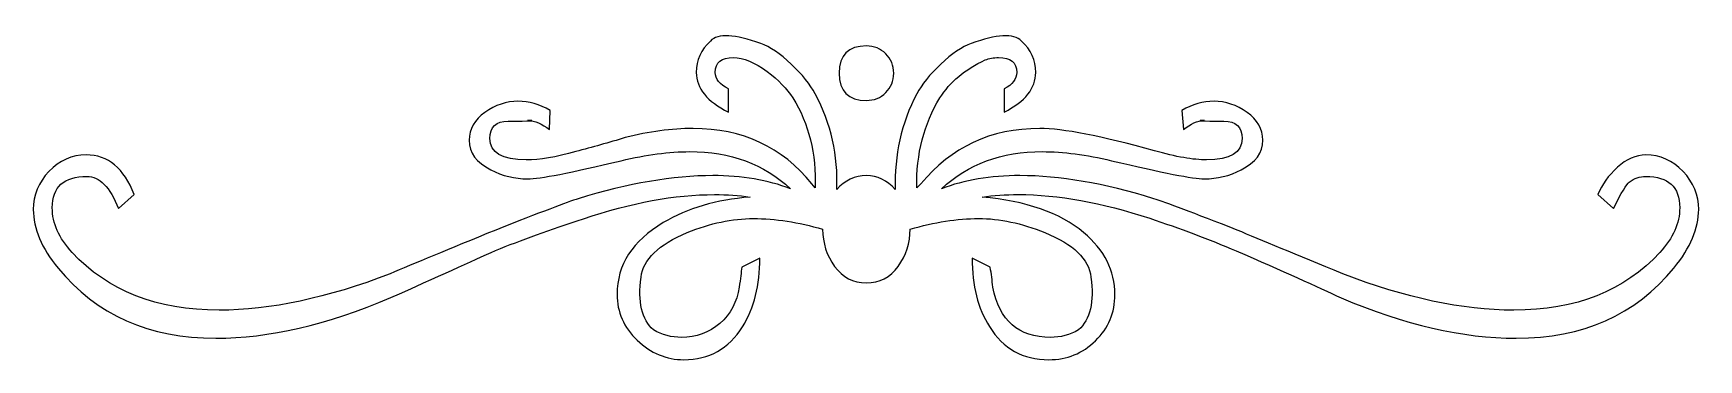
# Model space of a CAD drawing. Header units: centimetres. Extents: x -8.3 to 8.3, y -1.6 to 1.6.
import ezdxf

# ---------------------------------------------------------------- set-up
doc = ezdxf.new("R2010")
doc.units = ezdxf.units.CM
doc.header["$MEASUREMENT"] = 0
doc.layers.add('Camada 1', color=7, linetype='Continuous')

msp = doc.modelspace()

# ---------------------------------------------------------------- linework, layer by layer
at = {"layer": 'Camada 1'}
for points, knots in [([(-0.43451, -0.31583), (-0.6774, -0.24418), (-0.90912, -0.20825), (-1.12976, -0.20825), (-1.12976, -0.20825), (-1.33952, -0.20825), (-1.56016, -0.25519), (-1.79188, -0.34896), (-1.79188, -0.34896), (-2.07885, -0.4704), (-2.23342, -0.61936), (-2.25538, -0.79592), (-2.25538, -0.79592), (-2.28848, -1.04421), (-2.2471, -1.22089), (-2.13124, -1.32564), (-2.13124, -1.32564), (-2.04303, -1.3753), (-1.94915, -1.40012), (-1.84983, -1.40012), (-1.84983, -1.40012), (-1.70084, -1.40012), (-1.57257, -1.35329), (-1.46497, -1.25941), (-1.46497, -1.25941), (-1.35739, -1.16567), (-1.29259, -1.04422), (-1.27047, -0.89524), (-1.27047, -0.89524), (-1.25946, -0.81248), (-1.25118, -0.74628), (-1.24565, -0.69662), (-1.24565, -0.69662), (-1.24565, -0.69662), (-1.06356, -0.60558), (-1.06356, -0.60558), (-1.06356, -0.60558), (-1.06356, -0.87601), (-1.12148, -1.10503), (-1.23736, -1.29257), (-1.23736, -1.29257), (-1.37534, -1.51334), (-1.57129, -1.62364), (-1.825, -1.62364), (-1.825, -1.62364), (-2.00166, -1.62364), (-2.1575, -1.55884), (-2.29262, -1.42912), (-2.29262, -1.42912), (-2.4279, -1.29955), (-2.4954, -1.14641), (-2.4954, -0.96975), (-2.4954, -0.96975), (-2.4954, -0.6718), (-2.34099, -0.43177), (-2.0319, -0.24969), (-2.0319, -0.24969), (-1.78914, -0.10629), (-1.49945, -0.0208), (-1.16282, 0.00688), (-1.16282, 0.00688), (-1.27312, 0.02344), (-1.39174, 0.0317), (-1.51847, 0.0317), (-1.51847, 0.0317), (-1.91548, 0.0317), (-2.35376, -0.0495), (-2.83342, -0.21169), (-2.83342, -0.21169), (-3.16553, -0.31993), (-3.45871, -0.42547), (-3.71321, -0.52826), (-3.71321, -0.52826), (-3.94496, -0.63354), (-4.29519, -0.79131), (-4.76411, -1.0016), (-4.76411, -1.0016), (-5.404, -1.27293), (-5.98881, -1.40845), (-6.5184, -1.40845), (-6.5184, -1.40845), (-7.18597, -1.40845), (-7.7127, -1.174), (-8.09873, -0.70492), (-8.09873, -0.70492), (-8.26433, -0.5062), (-8.34709, -0.31041), (-8.34709, -0.11718), (-8.34709, -0.11718), (-8.34709, 0.02625), (-8.29473, 0.15312), (-8.18985, 0.26356), (-8.18985, 0.26356), (-8.0851, 0.37386), (-7.96093, 0.42908), (-7.8174, 0.42908), (-7.8174, 0.42908), (-7.59676, 0.42908), (-7.43666, 0.29666), (-7.33734, 0.03178), (-7.33734, 0.03178), (-7.33734, 0.03178), (-7.49458, -0.10893), (-7.49458, -0.10893), (-7.49458, -0.10893), (-7.57734, 0.10626), (-7.68222, 0.21386), (-7.80909, 0.21386), (-7.80909, 0.21386), (-8.04084, 0.21386), (-8.15673, 0.10898), (-8.15673, -0.10065), (-8.15673, -0.10065), (-8.15673, -0.25519), (-8.09053, -0.40418), (-7.95808, -0.54761), (-7.95808, -0.54761), (-7.59946, -0.9339), (-7.10842, -1.12697), (-6.48483, -1.12697), (-6.48483, -1.12697), (-5.97167, -1.12697), (-5.40059, -1.00566), (-4.77155, -0.7628), (-4.77155, -0.7628), (-4.5398, -0.66348), (-4.18674, -0.51735), (-3.71211, -0.32412), (-3.71211, -0.32412), (-3.26518, -0.14759), (-2.98932, -0.04271), (-2.88444, -0.00961), (-2.88444, -0.00961), (-2.38239, 0.1448), (-1.93263, 0.22214), (-1.53533, 0.22214), (-1.53533, 0.22214), (-1.24294, 0.22214), (-0.98362, 0.17793), (-0.75732, 0.08972), (-0.75732, 0.08972), (-1.02217, 0.33803), (-1.3588, 0.46217), (-1.76708, 0.46217), (-1.76708, 0.46217), (-1.97129, 0.46217), (-2.20034, 0.43177), (-2.45404, 0.37113), (-2.45404, 0.37113), (-2.96178, 0.24971), (-3.27343, 0.18904), (-3.38932, 0.18904), (-3.38932, 0.18904), (-3.52174, 0.18904), (-3.64589, 0.21931), (-3.76177, 0.28008), (-3.76177, 0.28008), (-3.90533, 0.35173), (-3.97696, 0.45105), (-3.97696, 0.57805), (-3.97696, 0.57805), (-3.97696, 0.68835), (-3.9246, 0.78083), (-3.81972, 0.85531), (-3.81972, 0.85531), (-3.71497, 0.92979), (-3.60453, 0.96704), (-3.48865, 0.96704), (-3.48865, 0.96704), (-3.37835, 0.96704), (-3.27074, 0.93664), (-3.16586, 0.876), (-3.16586, 0.876), (-3.16586, 0.876), (-3.17414, 0.68563), (-3.17414, 0.68563), (-3.17414, 0.68563), (-3.24592, 0.74074), (-3.3177, 0.77112), (-3.38935, 0.77667), (-3.38935, 0.77667), (-3.29558, 0.77111), (-3.36178, 0.76839), (-3.58797, 0.76839), (-3.58797, 0.76839), (-3.70941, 0.76839), (-3.77006, 0.71045), (-3.77006, 0.59459), (-3.77006, 0.59459), (-3.77006, 0.45105), (-3.64875, 0.3794), (-3.40589, 0.3794), (-3.40589, 0.3794), (-3.27347, 0.3794), (-3.10792, 0.40694), (-2.90927, 0.46216), (-2.90927, 0.46216), (-2.74375, 0.50627), (-2.5782, 0.5532), (-2.41267, 0.60287), (-2.41267, 0.60287), (-2.1755, 0.66351), (-1.94917, 0.69391), (-1.73399, 0.69391), (-1.73399, 0.69391), (-1.23737, 0.69391), (-0.8401, 0.50897), (-0.54215, 0.13937), (-0.54215, 0.13937), (-0.54215, 0.13937), (-0.50905, 0.09799), (-0.50905, 0.09799), (-0.50905, 0.09799), (-0.49807, 0.44004), (-0.57255, 0.74072), (-0.73252, 1.00014), (-0.73252, 1.00014), (-0.79329, 1.09391), (-0.87878, 1.18223), (-0.98911, 1.26499), (-0.98911, 1.26499), (-1.11611, 1.35876), (-1.22914, 1.4057), (-1.32846, 1.4057), (-1.32846, 1.4057), (-1.44988, 1.4057), (-1.51055, 1.35604), (-1.51055, 1.25671), (-1.51055, 1.25671), (-1.51055, 1.19048), (-1.46644, 1.13527), (-1.37813, 1.09119), (-1.37813, 1.09119), (-1.37813, 1.09119), (-1.37813, 0.85944), (-1.37813, 0.85944), (-1.37813, 0.85944), (-1.59332, 0.96419), (-1.70092, 1.09661), (-1.70092, 1.25674), (-1.70092, 1.25674), (-1.70092, 1.37803), (-1.65412, 1.48293), (-1.56021, 1.57125), (-1.56021, 1.57125), (-1.483, 1.64846), (-1.31476, 1.64017), (-1.05533, 1.54643), (-1.05533, 1.54643), (-0.96156, 1.51333), (-0.85954, 1.44427), (-0.7491, 1.3395), (-0.7491, 1.3395), (-0.6388, 1.23462), (-0.55873, 1.13529), (-0.50907, 1.04155), (-0.50907, 1.04155), (-0.3491, 0.74358), (-0.27732, 0.42351), (-0.29388, 0.08143), (-0.29388, 0.08143), (-0.21112, 0.1752), (-0.11179, 0.22214), (0.00407, 0.22214), (0.00407, 0.22214), (0.1144, 0.22214), (0.21097, 0.1752), (0.29376, 0.08143), (0.29376, 0.08143), (0.28262, 0.42907), (0.3544, 0.749), (0.50895, 1.04155), (0.50895, 1.04155), (0.55861, 1.13529), (0.63852, 1.23462), (0.74898, 1.3395), (0.74898, 1.3395), (0.85928, 1.44425), (0.96131, 1.5133), (1.05521, 1.54643), (1.05521, 1.54643), (1.30895, 1.64017), (1.47733, 1.64845), (1.56009, 1.57125), (1.56009, 1.57125), (1.65386, 1.48293), (1.7008, 1.37802), (1.7008, 1.25674), (1.7008, 1.25674), (1.7008, 1.09664), (1.59592, 0.96419), (1.38626, 0.85944), (1.38626, 0.85944), (1.38626, 0.85944), (1.38627, 1.09122), (1.38627, 1.09122), (1.38627, 1.09122), (1.46903, 1.13533), (1.51041, 1.19052), (1.51041, 1.25674), (1.51041, 1.25674), (1.51041, 1.35606), (1.44964, 1.40573), (1.32832, 1.40573), (1.32832, 1.40573), (1.27866, 1.40573), (1.23442, 1.39745), (1.1959, 1.38091), (1.1959, 1.38091), (0.99167, 1.28701), (0.83998, 1.16014), (0.74068, 1.00017), (0.74068, 1.00017), (0.58055, 0.74075), (0.50335, 0.44007), (0.5089, 0.09802), (0.5089, 0.09802), (0.5089, 0.09802), (0.55028, 0.1394), (0.55028, 0.1394), (0.55028, 0.1394), (0.85368, 0.509), (1.25095, 0.69394), (1.74212, 0.69394), (1.74212, 0.69394), (1.9739, 0.69394), (2.35733, 0.61946), (2.89258, 0.47047), (2.89258, 0.47047), (3.10779, 0.4097), (3.2816, 0.37943), (3.41402, 0.37943), (3.41402, 0.37943), (3.65119, 0.37943), (3.76991, 0.45108), (3.76991, 0.59462), (3.76991, 0.59462), (3.76991, 0.71048), (3.70914, 0.76842), (3.58782, 0.76842), (3.58782, 0.76842), (3.3615, 0.76842), (3.29527, 0.77115), (3.38917, 0.7767), (3.38917, 0.7767), (3.32294, 0.77114), (3.25391, 0.74074), (3.18227, 0.68566), (3.18227, 0.68566), (3.18227, 0.68566), (3.16571, 0.87603), (3.16571, 0.87603), (3.16571, 0.87603), (3.27046, 0.93667), (3.37804, 0.96707), (3.4885, 0.96707), (3.4885, 0.96707), (3.60436, 0.96707), (3.71469, 0.92982), (3.81957, 0.85534), (3.81957, 0.85534), (3.92432, 0.78086), (3.97681, 0.68839), (3.97681, 0.57808), (3.97681, 0.57808), (3.97681, 0.45108), (3.90503, 0.35176), (3.76162, 0.28011), (3.76162, 0.28011), (3.64573, 0.21934), (3.52159, 0.18907), (3.38917, 0.18907), (3.38917, 0.18907), (3.28429, 0.18907), (2.97531, 0.24971), (2.46218, 0.37116), (2.46218, 0.37116), (2.20831, 0.4318), (1.97656, 0.4622), (1.76693, 0.4622), (1.76693, 0.4622), (1.35852, 0.4622), (1.02205, 0.33806), (0.75717, 0.08975), (0.75717, 0.08975), (0.98336, 0.17794), (1.24551, 0.22217), (1.54346, 0.22217), (1.54346, 0.22217), (1.94076, 0.22217), (2.38769, 0.14483), (2.88432, -0.00958), (2.88432, -0.00958), (3.00563, -0.04824), (3.28432, -0.15312), (3.72027, -0.32409), (3.72027, -0.32409), (3.95744, -0.42341), (4.31063, -0.56968), (4.77969, -0.76277), (4.77969, -0.76277), (5.40871, -1.00563), (5.97981, -1.12694), (6.49297, -1.12694), (6.49297, -1.12694), (7.11643, -1.12694), (7.60478, -0.93387), (7.95797, -0.54758), (7.95797, -0.54758), (8.09039, -0.40415), (8.15659, -0.25519), (8.15659, -0.10062), (8.15659, -0.10062), (8.15659, 0.10901), (8.04345, 0.21389), (7.81726, 0.21389), (7.81726, 0.21389), (7.75649, 0.21389), (7.70137, 0.1945), (7.65171, 0.15595), (7.65171, 0.15595), (7.62403, 0.13941), (7.57167, 0.05107), (7.49447, -0.1089), (7.49447, -0.1089), (7.49447, -0.1089), (7.33723, 0.03181), (7.33723, 0.03181), (7.33723, 0.03181), (7.37575, 0.13113), (7.44068, 0.22218), (7.53175, 0.30494), (7.53175, 0.30494), (7.62277, 0.3877), (7.71796, 0.42908), (7.81729, 0.42908), (7.81729, 0.42908), (7.96072, 0.42908), (8.08486, 0.37386), (8.18974, 0.26356), (8.18974, 0.26356), (8.29449, 0.15312), (8.34698, 0.02626), (8.34698, -0.11718), (8.34698, -0.11718), (8.34698, -0.30482), (8.26422, -0.50075), (8.09867, -0.70482), (8.09867, -0.70482), (7.71227, -1.1739), (7.18528, -1.40835), (6.51755, -1.40835), (6.51755, -1.40835), (5.98217, -1.40835), (5.39722, -1.27347), (4.76265, -1.00356), (4.76265, -1.00356), (4.53087, -0.89349), (4.18041, -0.73665), (3.71138, -0.53281), (3.71138, -0.53281), (3.43592, -0.41563), (3.1466, -0.30688), (2.8436, -0.20639), (2.8436, -0.20639), (2.3633, -0.04759), (1.92452, 0.03181), (1.52709, 0.03181), (1.52709, 0.03181), (1.40009, 0.03181), (1.27865, 0.02353), (1.16276, 0.00699), (1.16276, 0.00699), (1.60416, -0.03167), (1.94349, -0.15025), (2.18082, -0.3489), (2.18082, -0.3489), (2.39045, -0.52556), (2.49533, -0.73247), (2.49533, -0.96964), (2.49533, -0.96964), (2.49533, -1.15173), (2.43043, -1.30627), (2.30083, -1.43314), (2.30083, -1.43314), (2.1711, -1.56014), (2.01527, -1.62351), (1.83318, -1.62351), (1.83318, -1.62351), (1.57376, -1.62351), (1.37511, -1.51321), (1.23726, -1.29244), (1.23726, -1.29244), (1.1214, -1.11035), (1.06346, -0.88144), (1.06346, -0.60545), (1.06346, -0.60545), (1.06346, -0.60545), (1.24557, -0.69649), (1.24557, -0.69649), (1.24557, -0.69649), (1.25655, -0.76269), (1.26483, -0.82891), (1.27039, -0.89511), (1.27039, -0.89511), (1.33659, -1.23174), (1.52968, -1.40001), (1.84975, -1.40001), (1.84975, -1.40001), (1.94907, -1.40001), (2.04282, -1.37519), (2.13116, -1.32553), (2.13116, -1.32553), (2.24702, -1.22078), (2.2884, -1.04412), (2.2553, -0.79581), (2.2553, -0.79581), (2.23318, -0.61372), (2.07864, -0.46474), (1.79178, -0.34885), (1.79178, -0.34885), (1.56003, -0.25511), (1.33926, -0.20814), (1.12966, -0.20814), (1.12966, -0.20814), (0.91445, -0.20814), (0.68542, -0.2441), (0.4427, -0.31572), (0.4427, -0.31572), (0.4427, -0.4537), (0.40259, -0.57787), (0.32268, -0.68817), (0.32268, -0.68817), (0.24264, -0.79861), (0.13644, -0.85369), (0.00402, -0.85369), (0.00402, -0.85369), (-0.1284, -0.85369), (-0.23471, -0.7986), (-0.31462, -0.68817), (-0.31462, -0.68817), (-0.39456, -0.57798), (-0.43451, -0.45381), (-0.43451, -0.31583)], [0, 0, 0, 0, 0.00729927, 0.00729927, 0.00729927, 0.00729927, 0.01459854, 0.01459854, 0.01459854, 0.01459854, 0.02189781, 0.02189781, 0.02189781, 0.02189781, 0.02919708, 0.02919708, 0.02919708, 0.02919708, 0.03649635, 0.03649635, 0.03649635, 0.03649635, 0.04379562, 0.04379562, 0.04379562, 0.04379562, 0.05109489, 0.05109489, 0.05109489, 0.05109489, 0.05839416, 0.05839416, 0.05839416, 0.05839416, 0.06569343, 0.06569343, 0.06569343, 0.06569343, 0.0729927, 0.0729927, 0.0729927, 0.0729927, 0.08029197, 0.08029197, 0.08029197, 0.08029197, 0.08759124, 0.08759124, 0.08759124, 0.08759124, 0.09489051, 0.09489051, 0.09489051, 0.09489051, 0.10218978, 0.10218978, 0.10218978, 0.10218978, 0.10948905, 0.10948905, 0.10948905, 0.10948905, 0.11678832, 0.11678832, 0.11678832, 0.11678832, 0.12408759, 0.12408759, 0.12408759, 0.12408759, 0.13138686, 0.13138686, 0.13138686, 0.13138686, 0.13868613, 0.13868613, 0.13868613, 0.13868613, 0.1459854, 0.1459854, 0.1459854, 0.1459854, 0.15328467, 0.15328467, 0.15328467, 0.15328467, 0.16058394, 0.16058394, 0.16058394, 0.16058394, 0.16788321, 0.16788321, 0.16788321, 0.16788321, 0.17518248, 0.17518248, 0.17518248, 0.17518248, 0.18248175, 0.18248175, 0.18248175, 0.18248175, 0.18978102, 0.18978102, 0.18978102, 0.18978102, 0.19708029, 0.19708029, 0.19708029, 0.19708029, 0.20437956, 0.20437956, 0.20437956, 0.20437956, 0.21167883, 0.21167883, 0.21167883, 0.21167883, 0.2189781, 0.2189781, 0.2189781, 0.2189781, 0.22627737, 0.22627737, 0.22627737, 0.22627737, 0.23357664, 0.23357664, 0.23357664, 0.23357664, 0.24087591, 0.24087591, 0.24087591, 0.24087591, 0.24817518, 0.24817518, 0.24817518, 0.24817518, 0.25547445, 0.25547445, 0.25547445, 0.25547445, 0.26277372, 0.26277372, 0.26277372, 0.26277372, 0.27007299, 0.27007299, 0.27007299, 0.27007299, 0.27737226, 0.27737226, 0.27737226, 0.27737226, 0.28467153, 0.28467153, 0.28467153, 0.28467153, 0.2919708, 0.2919708, 0.2919708, 0.2919708, 0.29927007, 0.29927007, 0.29927007, 0.29927007, 0.30656934, 0.30656934, 0.30656934, 0.30656934, 0.31386861, 0.31386861, 0.31386861, 0.31386861, 0.32116788, 0.32116788, 0.32116788, 0.32116788, 0.32846715, 0.32846715, 0.32846715, 0.32846715, 0.33576642, 0.33576642, 0.33576642, 0.33576642, 0.34306569, 0.34306569, 0.34306569, 0.34306569, 0.35036496, 0.35036496, 0.35036496, 0.35036496, 0.35766423, 0.35766423, 0.35766423, 0.35766423, 0.3649635, 0.3649635, 0.3649635, 0.3649635, 0.37226277, 0.37226277, 0.37226277, 0.37226277, 0.37956204, 0.37956204, 0.37956204, 0.37956204, 0.38686131, 0.38686131, 0.38686131, 0.38686131, 0.39416058, 0.39416058, 0.39416058, 0.39416058, 0.40145985, 0.40145985, 0.40145985, 0.40145985, 0.40875912, 0.40875912, 0.40875912, 0.40875912, 0.41605839, 0.41605839, 0.41605839, 0.41605839, 0.42335766, 0.42335766, 0.42335766, 0.42335766, 0.43065693, 0.43065693, 0.43065693, 0.43065693, 0.4379562, 0.4379562, 0.4379562, 0.4379562, 0.44525547, 0.44525547, 0.44525547, 0.44525547, 0.45255474, 0.45255474, 0.45255474, 0.45255474, 0.45985401, 0.45985401, 0.45985401, 0.45985401, 0.46715328, 0.46715328, 0.46715328, 0.46715328, 0.47445255, 0.47445255, 0.47445255, 0.47445255, 0.48175182, 0.48175182, 0.48175182, 0.48175182, 0.48905109, 0.48905109, 0.48905109, 0.48905109, 0.49635036, 0.49635036, 0.49635036, 0.49635036, 0.50364964, 0.50364964, 0.50364964, 0.50364964, 0.51094891, 0.51094891, 0.51094891, 0.51094891, 0.51824818, 0.51824818, 0.51824818, 0.51824818, 0.52554745, 0.52554745, 0.52554745, 0.52554745, 0.53284672, 0.53284672, 0.53284672, 0.53284672, 0.54014599, 0.54014599, 0.54014599, 0.54014599, 0.54744526, 0.54744526, 0.54744526, 0.54744526, 0.55474453, 0.55474453, 0.55474453, 0.55474453, 0.5620438, 0.5620438, 0.5620438, 0.5620438, 0.56934307, 0.56934307, 0.56934307, 0.56934307, 0.57664234, 0.57664234, 0.57664234, 0.57664234, 0.58394161, 0.58394161, 0.58394161, 0.58394161, 0.59124088, 0.59124088, 0.59124088, 0.59124088, 0.59854015, 0.59854015, 0.59854015, 0.59854015, 0.60583942, 0.60583942, 0.60583942, 0.60583942, 0.61313869, 0.61313869, 0.61313869, 0.61313869, 0.62043796, 0.62043796, 0.62043796, 0.62043796, 0.62773723, 0.62773723, 0.62773723, 0.62773723, 0.6350365, 0.6350365, 0.6350365, 0.6350365, 0.64233577, 0.64233577, 0.64233577, 0.64233577, 0.64963504, 0.64963504, 0.64963504, 0.64963504, 0.65693431, 0.65693431, 0.65693431, 0.65693431, 0.66423358, 0.66423358, 0.66423358, 0.66423358, 0.67153285, 0.67153285, 0.67153285, 0.67153285, 0.67883212, 0.67883212, 0.67883212, 0.67883212, 0.68613139, 0.68613139, 0.68613139, 0.68613139, 0.69343066, 0.69343066, 0.69343066, 0.69343066, 0.70072993, 0.70072993, 0.70072993, 0.70072993, 0.7080292, 0.7080292, 0.7080292, 0.7080292, 0.71532847, 0.71532847, 0.71532847, 0.71532847, 0.72262774, 0.72262774, 0.72262774, 0.72262774, 0.72992701, 0.72992701, 0.72992701, 0.72992701, 0.73722628, 0.73722628, 0.73722628, 0.73722628, 0.74452555, 0.74452555, 0.74452555, 0.74452555, 0.75182482, 0.75182482, 0.75182482, 0.75182482, 0.75912409, 0.75912409, 0.75912409, 0.75912409, 0.76642336, 0.76642336, 0.76642336, 0.76642336, 0.77372263, 0.77372263, 0.77372263, 0.77372263, 0.7810219, 0.7810219, 0.7810219, 0.7810219, 0.78832117, 0.78832117, 0.78832117, 0.78832117, 0.79562044, 0.79562044, 0.79562044, 0.79562044, 0.80291971, 0.80291971, 0.80291971, 0.80291971, 0.81021898, 0.81021898, 0.81021898, 0.81021898, 0.81751825, 0.81751825, 0.81751825, 0.81751825, 0.82481752, 0.82481752, 0.82481752, 0.82481752, 0.83211679, 0.83211679, 0.83211679, 0.83211679, 0.83941606, 0.83941606, 0.83941606, 0.83941606, 0.84671533, 0.84671533, 0.84671533, 0.84671533, 0.8540146, 0.8540146, 0.8540146, 0.8540146, 0.86131387, 0.86131387, 0.86131387, 0.86131387, 0.86861314, 0.86861314, 0.86861314, 0.86861314, 0.87591241, 0.87591241, 0.87591241, 0.87591241, 0.88321168, 0.88321168, 0.88321168, 0.88321168, 0.89051095, 0.89051095, 0.89051095, 0.89051095, 0.89781022, 0.89781022, 0.89781022, 0.89781022, 0.90510949, 0.90510949, 0.90510949, 0.90510949, 0.91240876, 0.91240876, 0.91240876, 0.91240876, 0.91970803, 0.91970803, 0.91970803, 0.91970803, 0.9270073, 0.9270073, 0.9270073, 0.9270073, 0.93430657, 0.93430657, 0.93430657, 0.93430657, 0.94160584, 0.94160584, 0.94160584, 0.94160584, 0.94890511, 0.94890511, 0.94890511, 0.94890511, 0.95620438, 0.95620438, 0.95620438, 0.95620438, 0.96350365, 0.96350365, 0.96350365, 0.96350365, 0.97080292, 0.97080292, 0.97080292, 0.97080292, 0.97810219, 0.97810219, 0.97810219, 0.97810219, 0.98540146, 0.98540146, 0.98540146, 0.98540146, 1, 1, 1, 1]), ([(-0.26899, 1.24846), (-0.26899, 1.43055), (-0.17795, 1.52159), (0.00414, 1.52159), (0.00414, 1.52159), (0.08135, 1.52159), (0.14614, 1.49534), (0.19866, 1.44296), (0.19866, 1.44296), (0.25102, 1.39044), (0.27729, 1.32564), (0.27729, 1.24844), (0.27729, 1.24844), (0.27729, 1.1711), (0.25104, 1.10631), (0.19866, 1.05394), (0.19866, 1.05394), (0.14617, 1.00142), (0.08134, 0.97531), (0.00414, 0.97531), (0.00414, 0.97531), (-0.17795, 0.97533), (-0.26899, 1.06638), (-0.26899, 1.24846)], [0, 0, 0, 0, 0.14285714, 0.14285714, 0.14285714, 0.14285714, 0.28571429, 0.28571429, 0.28571429, 0.28571429, 0.42857143, 0.42857143, 0.42857143, 0.42857143, 0.57142857, 0.57142857, 0.57142857, 0.57142857, 0.71428571, 0.71428571, 0.71428571, 0.71428571, 1, 1, 1, 1])]:
    msp.add_open_spline(points, degree=3, knots=knots, dxfattribs=at)

doc.saveas('drawing.dxf')
